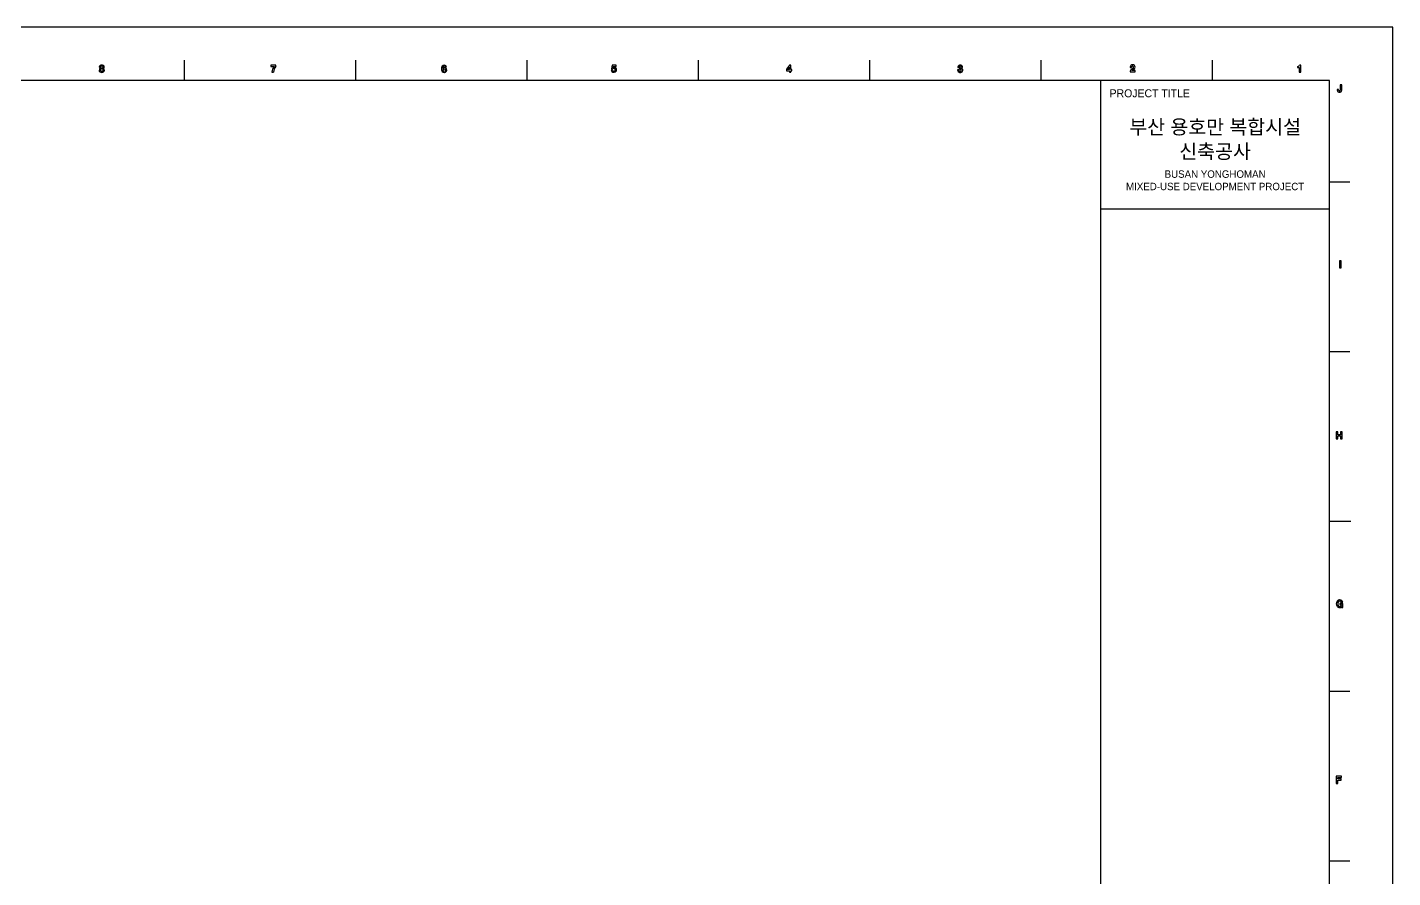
# Model space of a CAD drawing. Header units: millimetres. Extents: x 0 to 841, y 0 to 591.
# Drawn here: x 363.1 to 841, y 293.7 to 591.3 of the extents above; entities that cross this region are included whole.
import ezdxf
from ezdxf.enums import TextEntityAlignment as Align

# ---------------------------------------------------------------- set-up
doc = ezdxf.new("R2010")
doc.units = ezdxf.units.MM
doc.header["$LTSCALE"] = 100
doc.header["$MEASUREMENT"] = 0
doc.layers.get('0').update_dxf_attribs({"linetype": 'CONTINUOUS'})
doc.styles.add('돋움', font='Dotum.ttf')

msp = doc.modelspace()

# ---------------------------------------------------------------- linework, layer by layer
at = {"color": 8, "linetype": 'Continuous'}
for p, q in [((418.13, 572.8), (418.13, 579.8)), ((478.11, 572.8), (478.11, 579.8)), ((538.08, 572.8), (538.08, 579.8)), ((598.06, 572.8), (598.06, 579.8)), ((658.04, 572.8), (658.04, 579.8)), ((718.02, 572.8), (718.02, 579.8)), ((777.99, 572.8), (777.99, 579.8)), ((450.1, 578.04), (448.4, 578.04)), ((448.4, 578.04), (448.4, 577.61)), ((448.4, 577.61), (449.65, 577.61)), ((448.75, 575.59), (449.3, 575.59)), ((450.13, 577.61), (450.1, 578.04)), ((509.07, 578.03), (508.97, 578.03)), ((509.02, 575.53), (509.12, 575.53)), ((509.45, 577.43), (509.84, 577.43)), ((567.93, 576.34), (567.48, 576.34)), ((567.8, 578.04), (567.57, 576.74)), ((567.57, 576.74), (568.02, 576.74)), ((569.22, 578.04), (567.8, 578.04)), ((568.06, 577.15), (568.15, 577.64)), ((568.15, 577.64), (569.22, 577.64)), ((568.32, 575.59), (568.52, 575.59)), ((569.22, 577.64), (569.22, 578.04)), ((629.9, 578.04), (628.81, 576.63)), ((628.81, 576.63), (628.81, 576.12)), ((628.81, 576.12), (629.9, 576.12)), ((629.24, 576.54), (629.9, 577.4)), ((629.9, 576.54), (629.24, 576.54)), ((630.4, 578.04), (629.9, 578.04)), ((629.9, 577.4), (629.9, 576.54)), ((629.9, 576.12), (629.9, 575.62)), ((629.9, 575.62), (630.4, 575.62)), ((630.4, 576.54), (630.4, 578.04)), ((630.73, 576.54), (630.4, 576.54)), ((630.4, 575.62), (630.4, 576.12)), ((630.4, 576.12), (630.73, 576.12)), ((630.73, 576.12), (630.73, 576.54)), ((689.17, 576.41), (688.73, 576.41)), ((688.79, 577.26), (689.24, 577.26)), ((689.59, 577.06), (689.44, 577.06)), ((689.44, 577.06), (689.44, 576.68)), ((689.44, 576.68), (689.62, 576.68)), ((749.12, 575.74), (750.87, 575.74)), ((749.15, 577.37), (749.15, 577.29)), ((749.15, 577.29), (749.61, 577.29)), ((750.11, 576.92), (749.59, 576.59)), ((750.87, 576.17), (749.69, 576.17)), ((749.81, 576.27), (750.47, 576.69)), ((750, 578.19), (749.97, 578.19)), ((750.87, 575.74), (750.87, 576.17)), ((807.65, 577.57), (807.65, 577.27)), ((807.65, 577.27), (808.3, 577.27)), ((808.3, 577.27), (808.3, 575.62)), ((808.3, 575.62), (808.8, 575.62)), ((808.8, 578.04), (808.35, 578.04)), ((808.8, 575.62), (808.8, 578.04)), ((821.57, 569.58), (821.57, 569.28)), ((822.04, 569.58), (821.57, 569.58)), ((822.04, 569.28), (822.04, 569.58)), ((823.2, 571.15), (822.67, 571.15)), ((822.67, 571.15), (822.67, 569.27)), ((823.2, 569.28), (823.2, 571.15)), ((819, 537.24), (826, 537.24)), ((822.92, 509.61), (822.39, 509.61)), ((822.39, 509.61), (822.39, 507.08)), ((822.39, 507.08), (822.92, 507.08)), ((822.92, 507.08), (822.92, 509.61)), ((819, 477.83), (826, 477.83)), ((821.78, 449.76), (821.25, 449.76)), ((821.25, 449.76), (821.25, 447.23)), ((821.78, 448.7), (821.78, 449.76)), ((823.28, 449.76), (822.75, 449.76)), ((822.75, 449.76), (822.75, 448.7)), ((823.28, 447.23), (823.28, 449.76)), ((821.25, 447.23), (821.78, 447.23)), ((822.75, 448.7), (821.78, 448.7)), ((821.78, 447.23), (821.78, 448.29)), ((821.78, 448.29), (822.75, 448.29)), ((822.75, 448.29), (822.75, 447.23)), ((822.75, 447.23), (823.28, 447.23)), ((819, 418.43), (826.33, 418.43)), ((822.5, 390.91), (822.36, 390.91)), ((822.39, 388.23), (822.5, 388.23)), ((823.56, 389.66), (822.53, 389.66)), ((822.53, 389.66), (822.53, 389.26)), ((822.53, 389.26), (823.12, 389.26)), ((823.02, 390.03), (823.56, 390.1)), ((823.12, 388.56), (823.14, 388.32)), ((823.14, 388.32), (823.56, 388.32)), ((823.56, 388.32), (823.56, 389.66)), ((819, 359.02), (826, 359.02)), ((823.12, 329.25), (821.25, 329.25)), ((821.25, 329.25), (821.25, 326.69)), ((821.25, 326.69), (821.78, 326.69)), ((821.78, 328.25), (821.78, 328.81)), ((821.78, 328.81), (823.12, 328.81)), ((822.96, 328.25), (821.78, 328.25)), ((821.78, 326.69), (821.78, 327.81)), ((821.78, 327.81), (822.96, 327.81)), ((822.96, 327.81), (822.96, 328.25)), ((823.12, 328.81), (823.12, 329.25)), ((819, 299.62), (826, 299.62))]:
    msp.add_line(p, q, dxfattribs=at)
at = {"color": 2, "linetype": 'Continuous'}
for p, q in [((738.85, 16.15), (738.85, 572.65)), ((818.85, 527.65), (738.85, 527.65))]:
    msp.add_line(p, q, dxfattribs=at)
at = {"color": 253, "linetype": 'Continuous'}
msp.add_lwpolyline([(841, 591.3), (0, 591.3), (0, 0), (841, 0)], close=True, dxfattribs=at)
at = {"color": 3, "linetype": 'Continuous'}
msp.add_lwpolyline([(818.85, 572.65), (28.7, 572.65), (28.7, 16.15), (818.85, 16.15)], close=True, dxfattribs=at)
at = {"color": 8, "linetype": 'Continuous'}
for centre, major_axis, start_param, end_param in [((388.89, 576.24), (0.459, 0.459), 1.012991, 2.3562), ((388.89, 576.24), (0.459, 0.459), 2.35625, 3.415819), ((388.87, 577.41), (0.389, 0.389), 1.258615, 3.704007), ((389.19, 576.78), (0.893, 0.893), 3.415784, 3.927006), ((389.19, 576.78), (-0.893, 0.893), -0.785441, -0.312277), ((389.06, 576.33), (0.265, 0.265), 1.340213, 3.372176), ((389.06, 577.37), (-0.221, 0.221), -0.329349, 1.900146), ((389.19, 576.11), (-0.442, 0.442), -1.340214, -0.230582), ((389.19, 576.54), (0.442, 0.442), 3.372182, 4.481799), ((389.19, 577.09), (0.442, 0.442), 0.32935, 1.241446), ((389.19, 577.65), (0.441, 0.441), 3.470647, 4.401003), ((389.19, 576.78), (0.893, 0.893), 0.312266, 0.785426), ((389.19, 576.78), (-0.893, 0.893), 2.356169, 2.867387), ((389.33, 577.37), (0.221, 0.221), 4.417599, 6.612501), ((389.33, 576.33), (-0.265, 0.265), 2.911001, 4.94298), ((389.52, 577.41), (-0.389, 0.389), 2.579238, 5.024635), ((389.49, 576.24), (-0.459, 0.459), 3.926922, 5.270132), ((389.49, 576.24), (-0.459, 0.459), 2.867452, 3.927021), ((451.48, 575.59), (-1.93, 1.93), -0.051025, 0.785425), ((452.2, 575.59), (2.05, 2.05), 1.582428, 2.356179), ((509.97, 576.78), (-1.34, 1.34), 0.436267, 1.02427), ((509.37, 576.64), (0.906, 0.906), 2.594979, 2.984604), ((509.09, 577.14), (0.676, 0.676), 1.706186, 2.043133), ((508.97, 577.23), (-0.565, 0.565), -0.78542, 0.135345), ((509.02, 576.38), (-0.601, 0.601), 1.413852, 2.356187), ((510.04, 577), (-1.05, 1.05), 0.595693, 0.860587), ((509.17, 576.31), (-0.597, 0.597), 4.479658, 6.299198), ((509.17, 577.19), (0.424, 0.424), 1.743126, 2.194342), ((509.07, 576.33), (0.318, 0.318), 5.497787, 11.780972), ((508.97, 577.33), (0.247, 0.247), 1.122274, 1.742773), ((509.04, 577.12), (-0.408, 0.408), -0.76619, -0.448217), ((509.04, 577.12), (0.408, 0.408), 0.448256, 0.804676), ((509.07, 577.23), (0.565, 0.565), 5.75041, 7.068523), ((509.12, 576.38), (-0.601, 0.601), 2.35615, 4.374177), ((509.12, 577.33), (0.247, 0.247), 5.787574, 6.731426), ((568.32, 576.44), (-0.601, 0.601), 0.903325, 2.3562), ((568.42, 576.44), (0.353, 0.353), 2.557578, 3.606368), ((568.42, 576.44), (-0.353, 0.353), 3.725621, 6.42507), ((568.52, 576.44), (-0.601, 0.601), 4.287692, 6.07288), ((568.42, 576.44), (-0.353, 0.353), 2.035483, 3.725562), ((568.52, 576.44), (-0.601, 0.601), 2.356219, 4.287727), ((689.47, 576.26), (-0.53, 0.53), 0.581288, 0.784802), ((689.47, 576.26), (-0.53, 0.53), 0.785406, 2.034072), ((689.54, 577.27), (0.53, 0.53), 0.985149, 2.369814), ((689.75, 576.41), (-0.411, 0.411), 0.785351, 1.546374), ((689.64, 576.78), (-0.919, 0.919), 2.034009, 2.356136), ((689.64, 577.26), (-0.283, 0.283), -1.227713, 0.785324), ((689.62, 576.28), (0.283, 0.283), 3.117171, 4.992367), ((689.64, 576.78), (-0.884, 0.884), -0.785442, -0.585724), ((689.59, 577.43), (0.265, 0.265), 3.927002, 5.12737), ((689.62, 576.28), (-0.283, 0.283), 3.421745, 5.497918), ((689.64, 576.78), (-0.884, 0.884), -0.937608, -0.785259), ((689.64, 576.78), (-0.919, 0.919), 2.356228, 2.681713), ((689.7, 577.39), (-0.18, 0.18), 3.556281, 5.055268), ((689.72, 577.27), (-0.53, 0.53), 4.344609, 5.345383), ((689.97, 577.38), (-0.337, 0.337), 2.356264, 4.344766), ((689.92, 576.25), (0.464, 0.464), 5.956903, 7.000289), ((689.82, 576.26), (-0.53, 0.53), 2.681519, 3.440424), ((689.92, 576.25), (-0.464, 0.464), 3.372472, 4.386313), ((750.12, 575.74), (-0.707, 0.707), -0.228773, 0.785413), ((749.97, 577.37), (-0.583, 0.583), -0.785293, 0.785505), ((750.03, 577.29), (0.294, 0.294), 1.729946, 2.356058), ((749.97, 577.33), (0.247, 0.247), 5.486619, 8.013204), ((750.15, 575.74), (0.442, 0.442), 1.354149, 1.608464), ((750, 577.37), (0.583, 0.583), 5.497174, 7.069744), ((749.87, 577.29), (0.313, 0.313), 4.495546, 5.042228), ((749.79, 577.33), (0.377, 0.377), 5.041946, 5.486534), ((750, 577.37), (0.585, 0.585), 4.536638, 5.49776), ((807.28, 579.34), (-1.28, 1.28), 2.564851, 2.818097), ((807.86, 578.17), (-0.353, 0.353), 2.817763, 3.6773), ((822.26, 569.28), (-0.486, 0.486), 0.786921, 2.212812), ((822.26, 569.28), (-0.155, 0.155), 0.78537, 2.262424), ((822.39, 570.61), (-1.1, 1.1), 2.262308, 2.402002), ((822.45, 569.27), (-0.155, 0.155), 2.402094, 3.92695), ((822.51, 569.28), (-0.487, 0.487), 2.587591, 3.92405), ((822.38, 570.15), (1.1, 1.1), 3.783601, 4.10793), ((822.81, 389.57), (1.1, 1.1), 1.758777, 2.356187), ((822.81, 389.57), (-1.1, 1.1), 0.785397, 1.382803), ((822.4, 389.85), (0.752, 0.752), 0.823676, 1.758777), ((822.39, 389.29), (0.751, 0.751), 2.953608, 3.926996), ((823.31, 389.56), (1.09, 1.09), 2.072851, 2.351482), ((823.31, 389.56), (-1.09, 1.09), 0.780647, 1.11952), ((822.45, 389.83), (0.451, 0.451), 0.796058, 2.094888), ((822.44, 389.31), (-0.453, 0.453), 1.184246, 2.322306), ((822.45, 389.34), (-0.479, 0.479), 2.322305, 3.79924), ((822.45, 389.82), (-0.453, 0.453), -1.412977, -0.774745), ((822.5, 389.85), (0.751, 0.751), 6.095201, 7.068588), ((822.52, 388.92), (0.488, 0.488), 3.892702, 4.964125), ((822.53, 389.94), (-0.353, 0.353), 4.118769, 4.870385), ((822.09, 389.57), (-1.1, 1.1), 4.275189, 4.524415)]:
    msp.add_ellipse(centre, major_axis=major_axis, ratio=1, start_param=start_param, end_param=end_param, dxfattribs=at)

# ---------------------------------------------------------------- texts
at = {"color": 7, "style": '돋움'}
msp.add_text('PROJECT TITLE', height=2.8, dxfattribs=at).set_placement((741.93, 566.81))
at = {"color": 3, "style": '돋움'}
for s, p in [('부산 용호만 복합시설', (778.85, 556.52)), ('신축공사', (778.85, 547.92))]:
    msp.add_text(s, height=5, dxfattribs=at).set_placement(p, align=Align.MIDDLE)
at = {"style": '돋움'}
for s, p in [('BUSAN YONGHOMAN', (778.85, 539.94)), ('MIXED-USE DEVELOPMENT PROJECT', (778.85, 535.6))]:
    msp.add_text(s, height=2.6, dxfattribs=at).set_placement(p, align=Align.MIDDLE)

doc.saveas('drawing.dxf')
